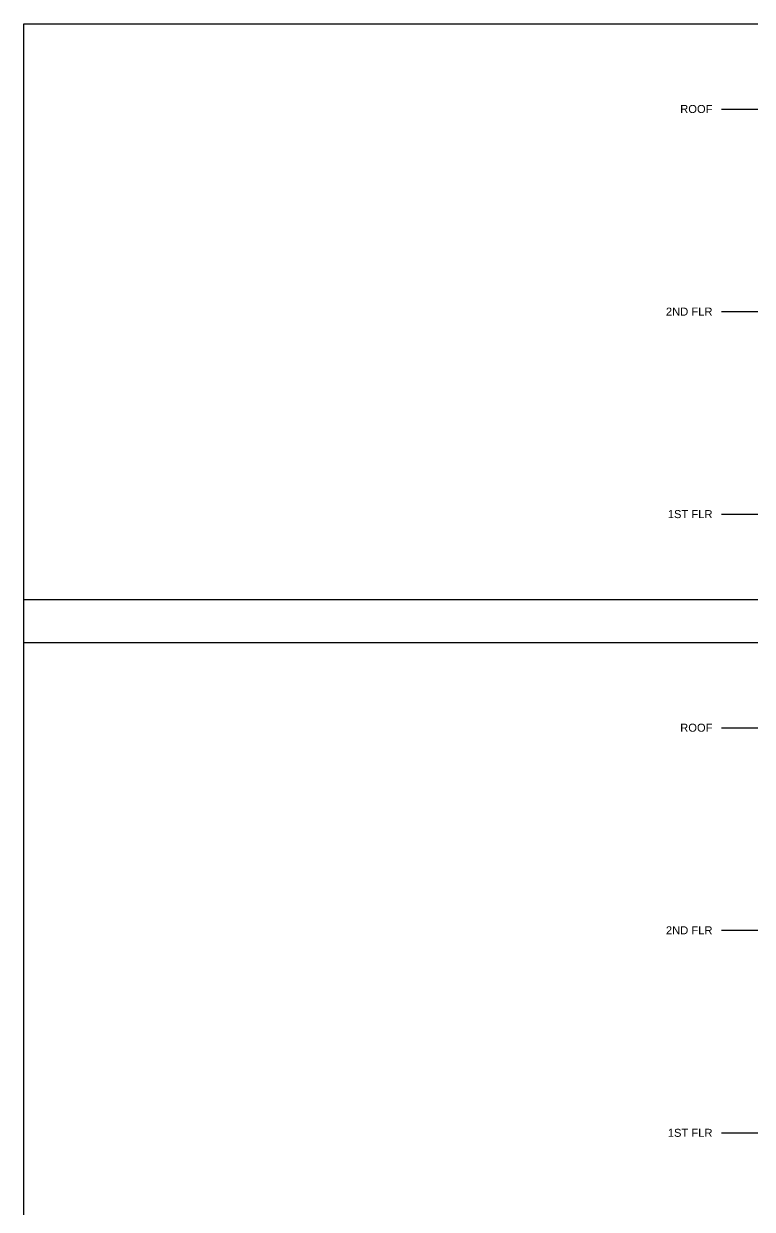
# Model space of a CAD drawing. Extents: x -1750 to 6031, y -1833 to 2182.
# Drawn here: x 4192 to 4601, y 976 to 1643 of the extents above; entities that cross this region are included whole.
import ezdxf

# ---------------------------------------------------------------- set-up
doc = ezdxf.new("R2010")
doc.units = 0
doc.header["$LTSCALE"] = 24
doc.header["$MEASUREMENT"] = 0
doc.layers.add('DIAGRAM_LEVEL', color=1, linetype='Continuous')
doc.layers.add('GEC_BORDER', color=2, linetype='Continuous')
doc.layers.add('GEC_NO PLOT', color=7, linetype='Continuous', plot=False)
doc.styles.add('A2', font='arial.ttf', dxfattribs={"height": 4.5})

msp = doc.modelspace()

# ---------------------------------------------------------------- linework, layer by layer
at = {"layer": 'DIAGRAM_LEVEL'}
for points in [[(4583.96, 1594.9), (5638.49, 1594.9)], [(4583.96, 1480.97), (5638.49, 1480.97)], [(4583.96, 1367.04), (5638.49, 1367.04)], [(4583.96, 1246.9), (5638.49, 1246.9)], [(4583.96, 1132.97), (5638.49, 1132.97)], [(4583.96, 1019.04), (5638.49, 1019.04)]]:
    msp.add_lwpolyline(points, dxfattribs=at)
at = {"layer": 'GEC_BORDER', "color": 5}
for p, q in [((4191.72, 1319.04), (6030.72, 1319.04)), ((4191.72, 1294.9), (6030.72, 1294.9))]:
    msp.add_line(p, q, dxfattribs=at)
at = {"layer": 'GEC_NO PLOT'}
msp.add_lwpolyline([(4191.72, 1642.9), (6030.72, 1642.9), (6030.72, 250.9), (4191.72, 250.9)], close=True, dxfattribs=at)

# ---------------------------------------------------------------- texts
at = {"layer": 'DIAGRAM_LEVEL', "color": 2, "char_height": 4.5, "width": 32.3852, "attachment_point": 6, "style": 'A2'}
for s, insert in [('ROOF', (4578.96, 1594.9)), ('2ND FLR', (4578.96, 1480.97)), ('1ST FLR', (4578.96, 1367.04)), ('ROOF', (4578.96, 1246.9)), ('2ND FLR', (4578.96, 1132.97)), ('1ST FLR', (4578.96, 1019.04))]:
    msp.add_mtext(s, dxfattribs=dict(at, insert=insert))

doc.saveas('drawing.dxf')
